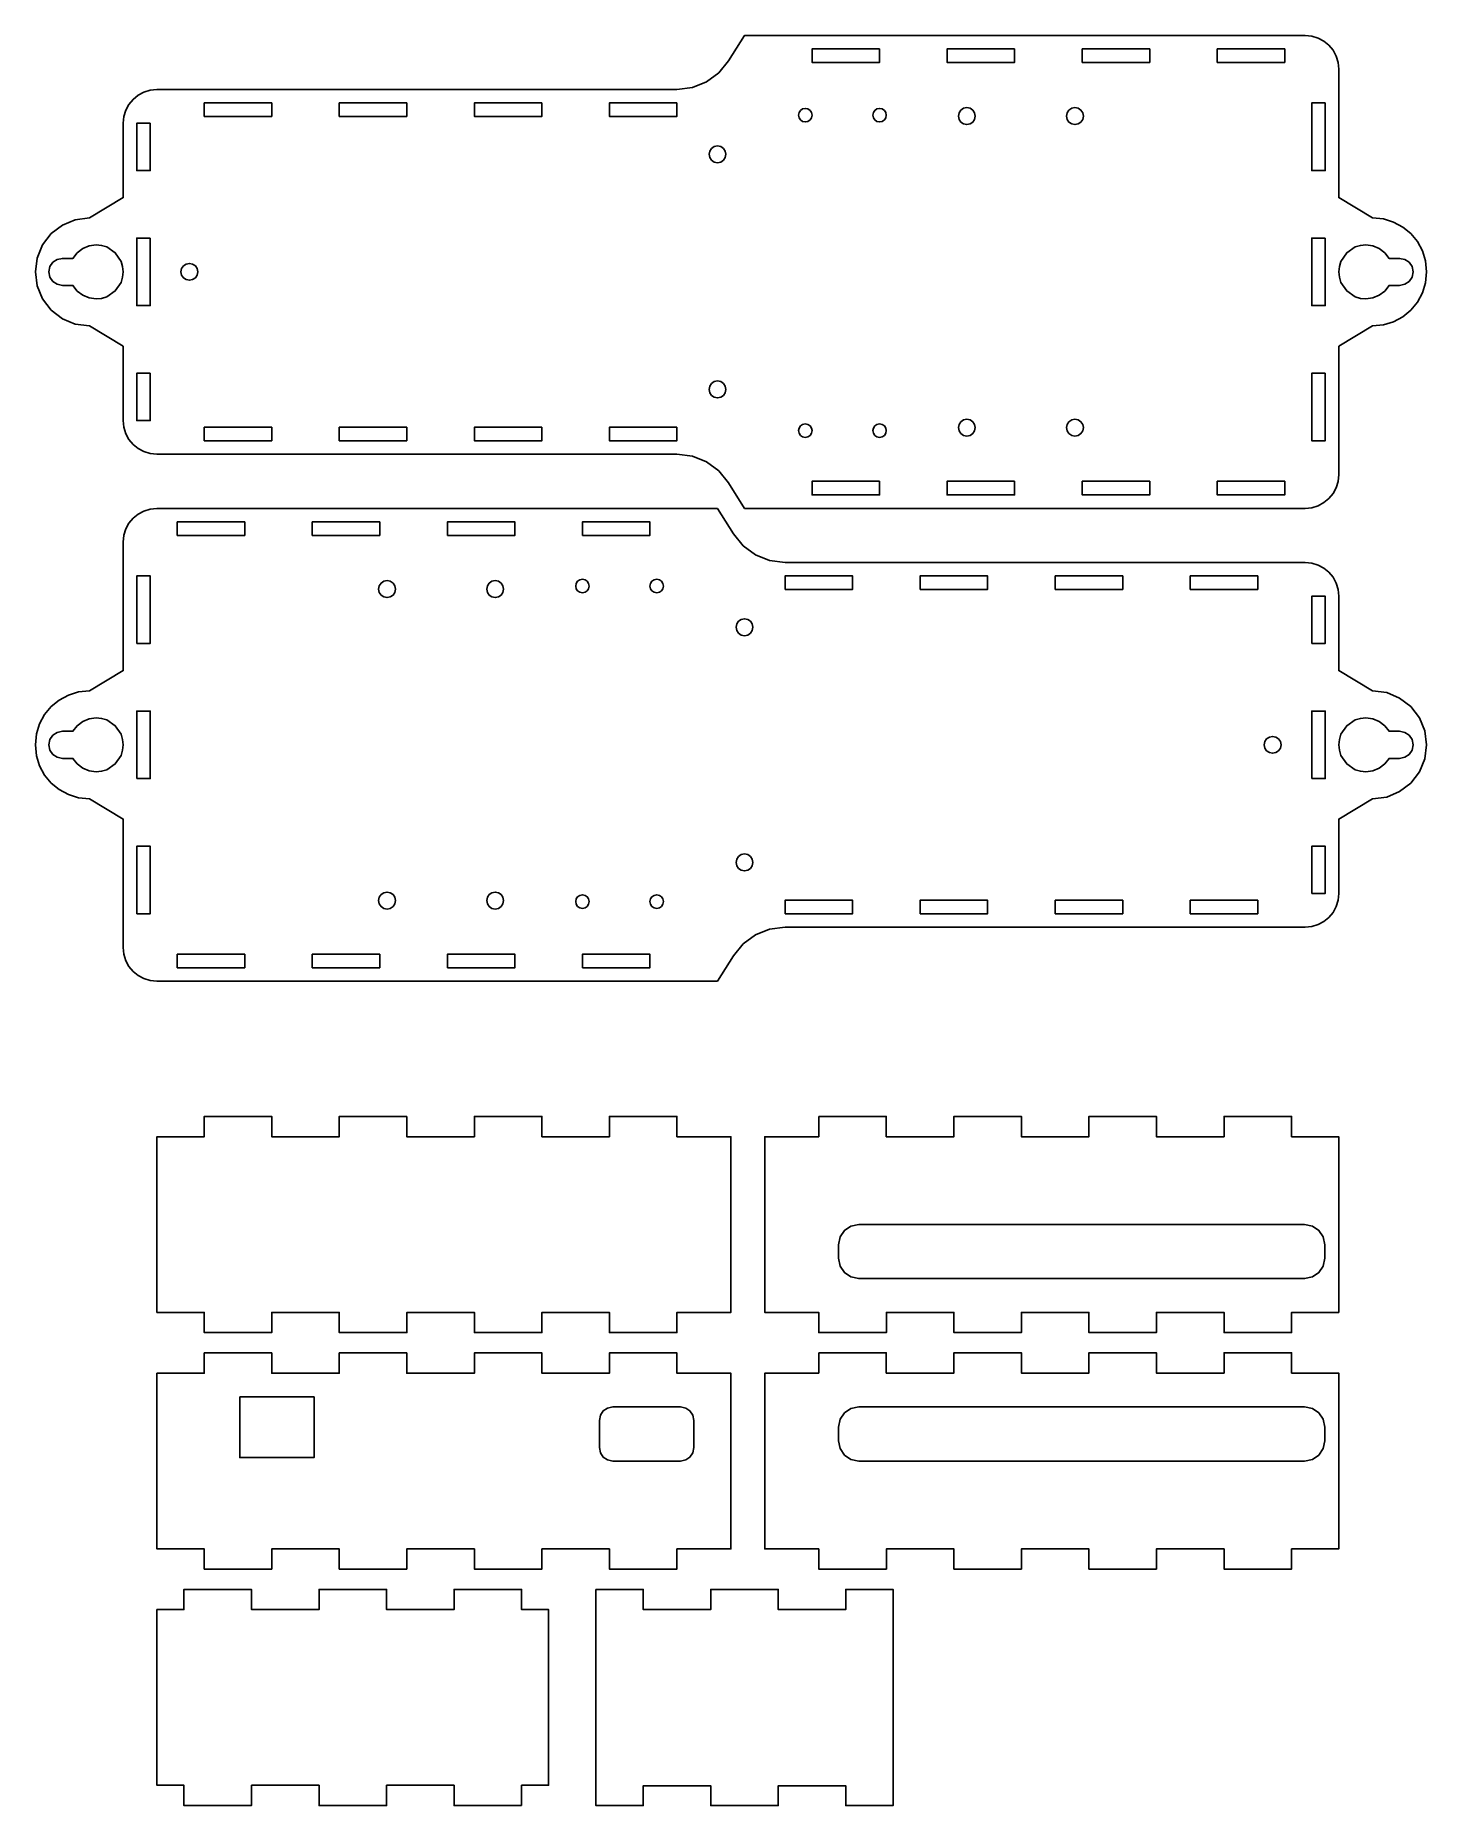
# Model space of a CAD drawing. Header units: millimetres. Extents: x 2 to 208, y 30 to 292.
import ezdxf

# ---------------------------------------------------------------- set-up
doc = ezdxf.new("R2010")
doc.units = ezdxf.units.MM
doc.layers.get('0').update_dxf_attribs({"linetype": 'CONTINUOUS'})

msp = doc.modelspace()

# ---------------------------------------------------------------- linework, layer by layer
at = {"color": 2}
for points in [[(208.00005, 257.000073), (207.837524, 258.612361), (207.371377, 260.114051), (206.633781, 261.472973), (205.656905, 262.656957), (204.472921, 263.633833), (203.113998, 264.371429), (201.612307, 264.837576), (200.00002, 265.000103), (195, 268.000001), (195.00032, 286.99979), (194.898767, 288.007525), (194.607432, 288.946133), (194.146424, 289.795506), (193.535852, 290.535533), (192.795826, 291.146105), (191.946454, 291.607113), (191.007846, 291.898448), (190.00011, 292), (162.00027, 292), (107, 292), (104.65028, 288.24002), (103.196873, 286.464719), (101.373426, 285.130833), (99.275862, 284.291529), (97.000106, 283.99997), (20.000145, 283.99997), (18.992408, 283.89842), (18.053798, 283.607086), (17.204424, 283.146078), (16.464396, 282.535506), (15.853822, 281.795479), (15.392813, 280.946106), (15.101477, 280.007496), (14.999925, 278.99976), (15, 268.000001), (10.000234, 265.000103), (7.912843, 264.723137), (6.000154, 263.928199), (4.355441, 262.669143), (3.071975, 260.999823), (2.268121, 259.053664), (2.00017, 256.999808), (2.268121, 254.945952), (3.071975, 252.999793), (4.355513, 251.330627), (6.000246, 250.071718), (7.912908, 249.276909), (10.000234, 249.000043), (15, 246.000001), (14.999925, 234.999863), (15.101477, 233.992127), (15.392813, 233.053517), (15.853822, 232.204144), (16.464396, 231.464117), (17.204424, 230.853545), (18.053798, 230.392537), (18.992408, 230.101203), (20.000145, 229.999653), (97.000106, 229.999653), (99.275803, 229.708193), (101.373343, 228.869013), (103.196808, 227.535268), (104.65028, 225.760113), (107, 221.999623), (149.99996, 221.999623), (190.00011, 221.999623), (191.007846, 222.101175), (191.946454, 222.39251), (192.795826, 222.853518), (193.535852, 223.46409), (194.146424, 224.204117), (194.607432, 225.05349), (194.898767, 225.992098), (195.00032, 226.999833), (195, 246.000001), (200.00004, 249.000043), (201.612327, 249.162575), (203.114018, 249.628724), (204.472941, 250.366321), (205.656925, 251.343195), (206.633801, 252.527177), (207.371397, 253.886098), (207.837544, 255.387786), (208.00007, 257.000073)], [(127.00033, 289.9996), (127.00033, 287.99973), (116.99991, 287.99973), (116.99991, 289.9996)], [(147.00015, 289.9996), (147.00015, 287.99973), (137.00024, 287.99973), (137.00024, 289.9996)], [(166.99997, 289.9996), (166.99997, 287.99973), (157.00006, 287.99973), (157.00006, 289.9996)], [(187.0003, 289.9996), (187.0003, 287.99973), (177.00039, 287.99973), (177.00039, 289.9996)], [(37.000135, 281.99906), (37.000135, 280.00073), (27.000235, 280.00073), (27.000235, 281.99906)], [(56.999957, 281.99906), (56.999957, 280.00073), (47.000047, 280.00073), (47.000047, 281.99906)], [(77.000287, 281.99906), (77.000287, 280.00073), (67.000387, 280.00073), (67.000387, 281.99906)], [(97.000106, 281.99906), (97.000106, 280.00073), (87.000197, 280.00073), (87.000197, 281.99906)], [(116.99991, 280.19968), (116.92131, 279.810472), (116.707011, 279.49264), (116.389177, 279.278345), (115.99997, 279.19975), (115.610763, 279.278345), (115.292929, 279.49264), (115.07863, 279.810472), (115.00003, 280.19968), (115.078625, 280.588891), (115.292921, 280.906727), (115.610757, 281.121024), (115.99997, 281.19962), (116.389183, 281.121024), (116.707019, 280.906727), (116.921315, 280.588891), (116.99991, 280.19968)], [(128.00027, 280.2002), (127.921822, 279.810825), (127.707559, 279.492823), (127.389666, 279.278398), (127.00033, 279.19975), (126.610994, 279.278398), (126.293101, 279.492823), (126.078838, 279.810825), (126.00039, 280.2002), (126.078985, 280.589411), (126.293281, 280.907247), (126.611117, 281.121544), (127.00033, 281.20014), (127.389543, 281.121544), (127.707379, 280.907247), (127.921675, 280.589411), (128.00027, 280.2002)], [(141.17001, 280.05499), (141.071788, 279.568405), (140.803893, 279.171056), (140.406543, 278.903162), (139.91996, 278.80494), (139.433377, 278.903162), (139.036027, 279.171056), (138.768132, 279.568405), (138.66991, 280.05499), (138.768132, 280.541575), (139.036027, 280.938924), (139.433377, 281.206818), (139.91996, 281.30504), (140.406543, 281.206818), (140.803893, 280.938924), (141.071788, 280.541575), (141.17001, 280.05499)], [(157.18041, 280.05499), (157.082188, 279.568403), (156.814291, 279.171053), (156.416939, 278.903159), (155.93035, 278.80494), (155.443767, 278.903162), (155.046417, 279.171056), (154.778522, 279.568405), (154.6803, 280.05499), (154.778522, 280.541575), (155.046418, 280.938924), (155.443767, 281.206818), (155.93035, 281.30504), (156.416939, 281.206821), (156.814291, 280.938927), (157.082188, 280.541577), (157.18041, 280.05499)], [(192.99993, 282.00009), (192.99993, 271.999676), (191.00005, 271.999676), (191.00005, 282.00009)], [(19.000205, 278.99976), (19.000205, 271.999676), (17.000325, 271.999676), (17.000325, 278.99976)], [(104.2503, 274.400053), (104.152078, 273.913468), (103.884182, 273.516119), (103.486833, 273.248225), (103.00025, 273.150003), (102.513661, 273.248222), (102.116309, 273.516116), (101.848412, 273.913466), (101.75019, 274.400053), (101.848412, 274.88664), (102.116309, 275.28399), (102.513661, 275.551884), (103.00025, 275.650103), (103.486833, 275.551881), (103.884182, 275.283987), (104.152078, 274.886638), (104.2503, 274.400053)], [(14.999925, 257.000073), (14.918715, 256.193924), (14.685691, 255.443063), (13.82854, 254.171553), (12.557143, 253.314233), (11.806314, 253.08111), (11.000175, 252.999793), (9.959496, 253.140262), (9.006183, 253.538259), (8.186481, 254.166993), (7.546635, 254.999673), (5.999965, 254.999673), (5.221417, 255.156918), (4.585688, 255.585643), (4.157128, 256.221483), (4.000085, 257.000073), (4.157278, 257.778496), (4.585872, 258.414167), (5.221543, 258.842761), (5.999965, 258.999953), (7.546635, 258.999953), (8.186483, 259.832624), (9.006185, 260.461345), (9.959497, 260.859338), (11.000175, 260.999823), (11.806242, 260.91852), (12.557015, 260.685437), (13.828352, 259.82825), (14.685539, 258.556913), (14.918622, 257.80614), (14.999925, 257.000073)], [(19.000205, 261.999763), (19.000205, 251.999863), (17.000325, 251.999863), (17.000325, 261.999763)], [(192.99993, 261.999763), (192.99993, 251.999863), (191.00005, 251.999863), (191.00005, 261.999763)], [(206.00017, 257.000073), (205.842977, 256.22165), (205.414384, 255.585979), (204.778714, 255.157385), (204.00029, 255.000193), (202.45413, 255.000193), (201.814193, 254.167427), (200.994364, 253.538668), (200.040905, 253.140701), (199.00008, 253.000313), (198.19401, 253.081614), (197.443235, 253.314698), (196.171893, 254.171886), (195.314704, 255.443228), (195.081621, 256.194003), (195.00032, 257.000073), (195.081623, 257.806141), (195.314708, 258.556915), (196.171896, 259.828254), (197.443236, 260.685439), (198.194011, 260.918522), (199.00008, 260.999823), (200.040698, 260.859449), (200.993985, 260.461579), (201.813705, 259.832991), (202.45362, 259.000463), (204.00029, 259.000463), (204.00029, 258.999953), (204.778714, 258.842761), (205.414384, 258.414167), (205.842977, 257.778496), (206.00017, 257.000073)], [(26.049905, 257.000073), (25.951738, 256.513609), (25.683972, 256.116313), (25.286788, 255.848383), (24.800365, 255.750013), (24.313778, 255.848236), (23.916428, 256.116133), (23.648534, 256.513485), (23.550315, 257.000073), (23.648537, 257.486658), (23.916431, 257.884007), (24.31378, 258.151901), (24.800365, 258.250123), (25.286786, 258.151754), (25.683969, 257.883826), (25.951735, 257.486534), (26.049905, 257.000073)], [(19.000205, 241.999953), (19.000205, 234.999863), (17.000325, 234.999863), (17.000325, 241.999953)], [(192.99993, 241.999953), (192.99993, 232.000043), (191.00005, 232.000043), (191.00005, 241.999953)], [(104.2503, 239.600103), (104.15208, 239.113515), (103.884186, 238.716163), (103.486837, 238.448266), (103.00025, 238.350043), (102.513661, 238.448263), (102.116309, 238.71616), (101.848412, 239.113513), (101.75019, 239.600103), (101.848562, 240.086523), (102.116492, 240.483704), (102.513787, 240.751467), (103.00025, 240.849633), (103.486708, 240.751464), (103.883999, 240.4837), (104.151928, 240.086521), (104.2503, 239.600103)], [(37.000135, 233.998893), (37.000135, 232.001083), (27.000235, 232.001083), (27.000235, 233.998893)], [(56.999957, 233.998893), (56.999957, 232.001083), (47.000047, 232.001083), (47.000047, 233.998893)], [(77.000287, 233.998893), (77.000287, 232.001083), (67.000387, 232.001083), (67.000387, 233.998893)], [(97.000106, 233.998893), (97.000106, 232.001083), (87.000197, 232.001083), (87.000197, 233.998893)], [(116.99991, 233.500213), (116.921462, 233.110835), (116.707199, 232.79283), (116.389306, 232.578402), (115.99997, 232.499753), (115.610634, 232.578402), (115.292741, 232.79283), (115.078478, 233.110835), (115.00003, 233.500213), (115.078625, 233.889424), (115.292921, 234.20726), (115.610757, 234.421557), (115.99997, 234.500153), (116.389183, 234.421557), (116.707019, 234.20726), (116.921315, 233.889424), (116.99991, 233.500213)], [(128.00027, 233.499693), (127.921675, 233.110482), (127.707379, 232.792646), (127.389543, 232.578349), (127.00033, 232.499753), (126.611117, 232.578349), (126.293281, 232.792646), (126.078985, 233.110482), (126.00039, 233.499693), (126.078838, 233.889071), (126.293101, 234.207076), (126.610994, 234.421504), (127.00033, 234.500153), (127.389666, 234.421504), (127.707559, 234.207076), (127.921822, 233.889071), (128.00027, 233.499693)], [(141.17001, 233.944633), (141.07179, 233.458045), (140.803896, 233.060693), (140.406547, 232.792796), (139.91996, 232.694573), (139.433373, 232.792796), (139.036024, 233.060693), (138.76813, 233.458045), (138.66991, 233.944633), (138.768132, 234.431218), (139.036027, 234.828567), (139.433377, 235.096461), (139.91996, 235.194683), (140.406543, 235.096461), (140.803893, 234.828567), (141.071788, 234.431218), (141.17001, 233.944633)], [(157.17989, 233.944633), (157.081668, 233.458043), (156.813771, 233.060689), (156.416419, 232.792793), (155.92983, 232.694573), (155.443243, 232.792796), (155.045894, 233.060693), (154.778, 233.458045), (154.67978, 233.944633), (154.778002, 234.431218), (155.045898, 234.828567), (155.443247, 235.096461), (155.92983, 235.194683), (156.416419, 235.096464), (156.813771, 234.82857), (157.081668, 234.43122), (157.17989, 233.944633)], [(127.00033, 225.999893), (127.00033, 224.000013), (116.99991, 224.000013), (116.99991, 225.999893)], [(147.00015, 225.999893), (147.00015, 224.000013), (137.00024, 224.000013), (137.00024, 225.999893)], [(166.99997, 225.999893), (166.99997, 224.000013), (157.00006, 224.000013), (157.00006, 225.999893)], [(187.0003, 225.999893), (187.0003, 224.000013), (177.00039, 224.000013), (177.00039, 225.999893)], [(2, 187), (2.162527, 185.387713), (2.628674, 183.886022), (3.36627, 182.527099), (4.343145, 181.343115), (5.527129, 180.366239), (6.886051, 179.628643), (8.387741, 179.162496), (10.000028, 178.99997), (15, 176), (14.999722, 157.00028), (15.101274, 155.992544), (15.392609, 155.053936), (15.853617, 154.204564), (16.46419, 153.464538), (17.204217, 152.853966), (18.05359, 152.392958), (18.992199, 152.101623), (19.999934, 152.00007), (47.999775, 152.00007), (103.00004, 152.00007), (105.34976, 155.76005), (106.803167, 157.535353), (108.626615, 158.869239), (110.72418, 159.708543), (112.99994, 160.0001), (189.99989, 160.0001), (191.007626, 160.10165), (191.946236, 160.392984), (192.795609, 160.853991), (193.535638, 161.464564), (194.146211, 162.204591), (194.607221, 163.053965), (194.898557, 163.992574), (195.00011, 165.00031), (195, 176), (199.9998, 178.99997), (202.087191, 179.276937), (203.99988, 180.071876), (205.644594, 181.330932), (206.92806, 183.00025), (207.731912, 184.94641), (207.999862, 187.000265), (207.731912, 189.05412), (206.92806, 191.00028), (205.64452, 192.669452), (203.999786, 193.928362), (202.087125, 194.723169), (199.9998, 195.00003), (195, 198.000003), (195.00011, 209.000218), (194.898557, 210.007954), (194.607221, 210.946564), (194.146211, 211.795937), (193.535638, 212.535964), (192.795609, 213.146536), (191.946236, 213.607544), (191.007626, 213.898878), (189.99989, 214.000428), (112.99994, 214.000428), (110.724239, 214.291887), (108.626697, 215.131066), (106.803232, 216.464812), (105.34976, 218.239968), (103.00004, 222.000458), (60.000083, 222.000458), (19.999934, 222.000458), (18.992199, 221.898907), (18.05359, 221.607572), (17.204217, 221.146564), (16.46419, 220.535992), (15.853617, 219.795964), (15.392609, 218.946592), (15.101274, 218.007983), (14.999722, 217.000248), (15, 198.000003), (10.000028, 195.00003), (8.387741, 194.837498), (6.886051, 194.371349), (5.527129, 193.633752), (4.343146, 192.656878), (3.366271, 191.472895), (2.628674, 190.113975), (2.162527, 188.612287), (2, 187)], [(22.999751, 218.000188), (22.999751, 220.000068), (32.999657, 220.000068), (32.999657, 218.000188)], [(43.00008, 218.000188), (43.00008, 220.000068), (52.999989, 220.000068), (52.999989, 218.000188)], [(62.999893, 218.000188), (62.999893, 220.000068), (72.999803, 220.000068), (72.999803, 218.000188)], [(82.999713, 218.000188), (82.999713, 220.000068), (93.000133, 220.000068), (93.000133, 218.000188)], [(17.000117, 202.000128), (17.000117, 212.000038), (18.999995, 212.000038), (18.999995, 202.000128)], [(52.820153, 210.055448), (52.918373, 210.542038), (53.186269, 210.939391), (53.583623, 211.207288), (54.070213, 211.305508), (54.5568, 211.207285), (54.95415, 210.939388), (55.222044, 210.542036), (55.320263, 210.055448), (55.222041, 209.568863), (54.954147, 209.171514), (54.556798, 208.90362), (54.070213, 208.805398), (53.583625, 208.903617), (53.186273, 209.171511), (52.918376, 209.568861), (52.820153, 210.055448)], [(68.830033, 210.055448), (68.928252, 210.542036), (69.196146, 210.939388), (69.593496, 211.207285), (70.080083, 211.305508), (70.56667, 211.207285), (70.96402, 210.939388), (71.231914, 210.542036), (71.330133, 210.055448), (71.231911, 209.568863), (70.964017, 209.171514), (70.566668, 208.90362), (70.080083, 208.805398), (69.593498, 208.90362), (69.196149, 209.171514), (68.928255, 209.568863), (68.830033, 210.055448)], [(81.999773, 210.500388), (82.078369, 210.889599), (82.292666, 211.207435), (82.610502, 211.421732), (82.999713, 211.500328), (83.388924, 211.421732), (83.70676, 211.207435), (83.921057, 210.889599), (83.999653, 210.500388), (83.921207, 210.11101), (83.706944, 209.793005), (83.38905, 209.578577), (82.999713, 209.499928), (82.610376, 209.578577), (82.292482, 209.793005), (82.078219, 210.11101), (81.999773, 210.500388)], [(93.000133, 210.499868), (93.078579, 210.889246), (93.292842, 211.207251), (93.610736, 211.421679), (94.000073, 211.500328), (94.38941, 211.421679), (94.707304, 211.207251), (94.921567, 210.889246), (95.000013, 210.499868), (94.921417, 210.110657), (94.70712, 209.792821), (94.389284, 209.578524), (94.000073, 209.499928), (93.610862, 209.578524), (93.293026, 209.792821), (93.078729, 210.110657), (93.000133, 210.499868)], [(112.99994, 210.001188), (112.99994, 211.998998), (122.99985, 211.998998), (122.99985, 210.001188)], [(132.99976, 210.001188), (132.99976, 211.998998), (142.99966, 211.998998), (142.99966, 210.001188)], [(153.00009, 210.001188), (153.00009, 211.998998), (162.99999, 211.998998), (162.99999, 210.001188)], [(172.9999, 210.001188), (172.9999, 211.998998), (182.9998, 211.998998), (182.9998, 210.001188)], [(190.99983, 202.000128), (190.99983, 209.000218), (192.99971, 209.000218), (192.99971, 202.000128)], [(105.74974, 204.399978), (105.84796, 204.886566), (106.115854, 205.283918), (106.513203, 205.551815), (106.99979, 205.650038), (107.486379, 205.551818), (107.883731, 205.283921), (108.151628, 204.886568), (108.24985, 204.399978), (108.151478, 203.913558), (107.883548, 203.516377), (107.486253, 203.248614), (106.99979, 203.150448), (106.513332, 203.248617), (106.116041, 203.51638), (105.848112, 203.91356), (105.74974, 204.399978)], [(17.000117, 182.00031), (17.000117, 192.00022), (18.999995, 192.00022), (18.999995, 182.00031)], [(190.99983, 182.00031), (190.99983, 192.00022), (192.99971, 192.00022), (192.99971, 182.00031)], [(3.999878, 187), (4.15707, 187.77842), (4.585664, 188.41409), (5.221334, 188.842685), (5.999756, 188.99988), (7.545915, 188.99988), (8.185854, 189.832644), (9.005685, 190.461404), (9.959143, 190.859371), (10.999966, 190.99976), (11.806035, 190.918459), (12.55681, 190.685376), (13.82815, 189.828188), (14.685338, 188.556845), (14.918421, 187.80607), (14.999722, 187), (14.918419, 186.193931), (14.685335, 185.443157), (13.828147, 184.171818), (12.556808, 183.314632), (11.806034, 183.08155), (10.999966, 183.00025), (9.959352, 183.140794), (9.006067, 183.538646), (8.186347, 184.167141), (7.546431, 184.99961), (5.999756, 184.99961), (5.999756, 185.00012), (5.221334, 185.157315), (4.585664, 185.58591), (4.15707, 186.22158), (3.999878, 187)], [(195.00011, 187), (195.081322, 187.806149), (195.314346, 188.557009), (196.171498, 189.828519), (197.442893, 190.685839), (198.193722, 190.918962), (198.99986, 191.00028), (200.040538, 190.859685), (200.993851, 190.461703), (201.813554, 189.833039), (202.4534, 189.0004), (204.00007, 189.0004), (204.778619, 188.843154), (205.414348, 188.414429), (205.842907, 187.77859), (205.99995, 187), (205.842757, 186.221576), (205.414164, 185.585906), (204.778494, 185.157313), (204.00007, 185.00012), (202.4534, 185.00012), (201.813554, 184.16745), (200.993851, 183.538729), (200.040538, 183.140735), (198.99986, 183.00025), (198.193794, 183.081553), (197.443022, 183.314638), (196.171685, 184.171825), (195.314498, 185.443162), (195.081413, 186.193934), (195.00011, 187)], [(183.95013, 187), (184.048299, 187.486465), (184.316064, 187.883761), (184.713247, 188.151692), (185.19967, 188.25006), (185.686257, 188.151838), (186.083606, 187.883941), (186.3515, 187.486589), (186.44972, 187), (186.351498, 186.513417), (186.083602, 186.116067), (185.686253, 185.848172), (185.19967, 185.74995), (184.713247, 185.848316), (184.316064, 186.116244), (184.048299, 186.513537), (183.95013, 187)], [(17.000117, 161.99998), (17.000117, 172.0004), (18.999995, 172.0004), (18.999995, 161.99998)], [(105.74974, 169.60003), (105.847962, 170.086613), (106.115858, 170.483962), (106.513207, 170.751858), (106.99979, 170.85008), (107.486379, 170.75186), (107.883731, 170.483966), (108.151628, 170.086617), (108.24985, 169.60003), (108.151628, 169.113443), (107.883731, 168.716094), (107.486379, 168.4482), (106.99979, 168.34998), (106.513207, 168.448202), (106.115858, 168.716097), (105.847962, 169.113447), (105.74974, 169.60003)], [(190.99983, 165.00031), (190.99983, 172.0004), (192.99971, 172.0004), (192.99971, 165.00031)], [(52.819636, 163.94508), (52.917858, 164.431667), (53.185755, 164.829016), (53.583106, 165.09691), (54.069693, 165.19513), (54.556278, 165.096908), (54.953627, 164.829013), (55.221521, 164.431663), (55.319743, 163.94508), (55.221521, 163.458497), (54.953627, 163.061148), (54.556278, 162.793252), (54.069693, 162.69503), (53.583106, 162.79325), (53.185755, 163.061144), (52.917858, 163.458493), (52.819636, 163.94508)], [(68.830033, 163.94508), (68.928255, 164.431663), (69.196149, 164.829013), (69.593498, 165.096908), (70.080083, 165.19513), (70.566668, 165.096908), (70.964017, 164.829013), (71.231911, 164.431663), (71.330133, 163.94508), (71.231911, 163.458497), (70.964017, 163.061148), (70.566668, 162.793252), (70.080083, 162.69503), (69.593498, 162.793252), (69.196149, 163.061148), (68.928255, 163.458497), (68.830033, 163.94508)], [(81.999773, 163.79987), (82.078222, 164.189247), (82.292486, 164.507249), (82.610378, 164.721674), (82.999713, 164.80032), (83.389048, 164.721674), (83.70694, 164.507249), (83.921204, 164.189247), (83.999653, 163.79987), (83.921057, 163.410657), (83.70676, 163.092821), (83.388924, 162.878525), (82.999713, 162.79993), (82.610502, 162.878525), (82.292666, 163.092821), (82.078369, 163.410657), (81.999773, 163.79987)], [(93.000133, 163.80039), (93.078732, 164.189597), (93.29303, 164.50743), (93.610864, 164.721726), (94.000073, 164.80032), (94.389282, 164.721726), (94.707116, 164.50743), (94.921414, 164.189597), (95.000013, 163.80039), (94.921417, 163.411177), (94.70712, 163.093341), (94.389284, 162.879045), (94.000073, 162.80045), (93.610862, 162.879045), (93.293026, 163.093341), (93.078729, 163.411177), (93.000133, 163.80039)], [(112.99994, 162.00101), (112.99994, 163.99934), (122.99985, 163.99934), (122.99985, 162.00101)], [(132.99976, 162.00101), (132.99976, 163.99934), (142.99966, 163.99934), (142.99966, 162.00101)], [(153.00009, 162.00101), (153.00009, 163.99934), (162.99999, 163.99934), (162.99999, 162.00101)], [(172.9999, 162.00101), (172.9999, 163.99934), (182.9998, 163.99934), (182.9998, 162.00101)], [(22.999751, 154.00047), (22.999751, 156.00034), (32.999657, 156.00034), (32.999657, 154.00047)], [(43.00008, 154.00047), (43.00008, 156.00034), (52.999989, 156.00034), (52.999989, 154.00047)], [(62.999893, 154.00047), (62.999893, 156.00034), (72.999803, 156.00034), (72.999803, 154.00047)], [(82.999713, 154.00047), (82.999713, 156.00034), (93.000133, 156.00034), (93.000133, 154.00047)], [(56.999809, 132.00188), (46.999902, 132.00088), (46.999902, 129), (36.999996, 129), (36.999996, 132.00033), (27.000089, 132.00033), (27.000089, 129), (20, 129), (20, 102.99693), (27.000089, 102.99693), (27.000089, 100.00125), (36.999996, 100.00125), (36.999996, 102.99642), (36.999996, 103.00042), (47.000419, 103.00042), (47.000419, 100.00112), (57.000325, 100.00112), (57.000325, 102.9999), (67.000232, 102.9999), (67.000232, 100.00112), (77.000138, 100.00112), (77.000138, 102.9999), (87.000045, 102.9999), (87.000045, 100.0006), (96.999951, 100.0006), (96.999951, 102.999), (104.99585, 102.999), (104.99985, 103.001), (104.99985, 129.00051), (96.999951, 129), (96.999951, 132.00136), (87.000045, 132.00188), (87.000045, 129.00206), (77.000138, 129.00206), (77.000138, 132.00188), (67.000232, 132.00188), (67.000232, 129.00103), (56.999809, 129.00103)], [(118.00055, 132.00136), (118.00055, 129.00517), (110, 129), (110, 103.00003), (118.00055, 103.00103), (118.00055, 100.00121), (128.00046, 100.00021), (128.00046, 102.999), (138.00036, 102.999), (138.00036, 100.00022), (148.00027, 100.00022), (148.00027, 103.00003), (158.00069, 103.00003), (158.00069, 100.00022), (168.0006, 100.00022), (168.0006, 103.00003), (178.0005, 103.00003), (178.0005, 100.00022), (187.99989, 100.00022), (187.99989, 103.00003), (194.99998, 103.00003), (194.99998, 129.0031), (187.99989, 129.0031), (187.99989, 132.00033), (177.99999, 132.00033), (177.99999, 129), (168.00008, 129), (168.00008, 132.00085), (158.00017, 132.00085), (158.00017, 129), (147.99975, 129), (147.99975, 132.00085), (137.99985, 132.00085), (137.99985, 129), (127.99994, 129), (127.99994, 132.00136)], [(123.92835, 116.00182), (189.92846, 116.00182), (191.098338, 115.766737), (192.05162, 115.124905), (192.693277, 114.171448), (192.92828, 113.00149), (192.92828, 111.00161), (192.693277, 109.831733), (192.05162, 108.878455), (191.098338, 108.236802), (189.92846, 108.0018), (123.92835, 108.0018), (122.758473, 108.236802), (121.805195, 108.878455), (121.163542, 109.831733), (120.92854, 111.00161), (120.92854, 113.00149), (121.163542, 114.171448), (121.805195, 115.124905), (122.758473, 115.766737), (123.92835, 116.00182)], [(27.000001, 97.00001), (27.000001, 93.99864), (19.999912, 93.99864), (19.999912, 67.99558), (27.000001, 67.99558), (27.000001, 64.99938), (36.999908, 64.99938), (36.999908, 67.99558), (46.999814, 67.99558), (46.999814, 64.99938), (56.999721, 64.99938), (56.999721, 67.99558), (67.000144, 67.99558), (67.000144, 64.99938), (77.00005, 64.99886), (77.00005, 67.99661), (86.999957, 67.99661), (86.999957, 64.99886), (96.999863, 64.99834), (96.999863, 67.99403), (104.99989, 67.99903), (104.99989, 93.999), (96.999863, 93.998), (96.999863, 96.99937), (86.999957, 96.99937), (86.999957, 93.99904), (77.00005, 93.99904), (77.00005, 96.99989), (67.000144, 96.99989), (67.000144, 93.99904), (57.000237, 93.99904), (57.000237, 96.99989), (46.999814, 96.99989), (46.999814, 93.99852), (36.999908, 93.99852), (36.999908, 96.99989)], [(118.00055, 97.01533), (118.00055, 94.00467), (110, 94.00001), (110, 68.00005), (118.00055, 68.00105), (118.00055, 65.01519), (128.00046, 65.01419), (128.00046, 67.99902), (138.00036, 67.99902), (138.00036, 65.01419), (148.00027, 65.01419), (148.00027, 68.00005), (158.00069, 68.00005), (158.00069, 65.01419), (168.0006, 65.01419), (168.0006, 68.00005), (178.0005, 68.00005), (178.0005, 65.01419), (187.99989, 65.01419), (187.99989, 68.00005), (194.99998, 68.00005), (194.99998, 94.00311), (187.99989, 94.00311), (187.99989, 97.0143), (177.99999, 97.0143), (177.99999, 94.01397), (168.00008, 94.01397), (168.00008, 97.01482), (158.00017, 97.01482), (158.00017, 94.01397), (147.99975, 94.01397), (147.99975, 97.01482), (137.99985, 97.01482), (137.99985, 94.01397), (127.99994, 94.01397), (127.99994, 97.01533)], [(32.259629, 90.4986), (43.259991, 90.4986), (43.259991, 81.49811), (32.259629, 81.49811)], [(87.509486, 88.99843), (97.509909, 88.99843), (98.289824, 88.841761), (98.925345, 88.41399), (99.353118, 87.778469), (99.509787, 86.99855), (99.509787, 82.99828), (99.353118, 82.218365), (98.925345, 81.582844), (98.289824, 81.15507), (97.509909, 80.9984), (87.509486, 80.9984), (86.729571, 81.15507), (86.09405, 81.582844), (85.666277, 82.218365), (85.509608, 82.99828), (85.509608, 86.99855), (85.666277, 87.778469), (86.09405, 88.41399), (86.729571, 88.841761), (87.509486, 88.99843)], [(123.92835, 89.00135), (189.92846, 89.00135), (191.098338, 88.766267), (192.05162, 88.124435), (192.693277, 87.170978), (192.92828, 86.00102), (192.92828, 84.00114), (192.693277, 82.831262), (192.05162, 81.87798), (191.098338, 81.236323), (189.92846, 81.00132), (123.92835, 81.00132), (122.758473, 81.236323), (121.805195, 81.87798), (121.163542, 82.831262), (120.92854, 84.00114), (120.92854, 86.00102), (121.163542, 87.170978), (121.805195, 88.124435), (122.758473, 88.766267), (123.92835, 89.00135)], [(73.999837, 30.00001), (74.000041, 32.99953), (77.999671, 32.99953), (77.999671, 58.99949), (74.000041, 58.99949), (73.999837, 62.00001), (63.999417, 62.00001), (63.999621, 59.00001), (53.999721, 59.00001), (53.999517, 62.00001), (43.999617, 62.00001), (43.999821, 59.00001), (33.999911, 59.00001), (33.999707, 62.00001), (23.999797, 62.00001), (24.000001, 59.00001), (19.999671, 59.00001), (19.999671, 32.99953), (24.000001, 32.99953), (23.999797, 30.00001), (33.999707, 30.00001), (33.999911, 32.99953), (43.999821, 32.99953), (43.999617, 30.00001), (53.999517, 30.00001), (53.999721, 32.99953), (63.999621, 32.99953), (63.999417, 30.00001)], [(85.000002, 62.00053), (85.000002, 62.00001), (85.000002, 30.00042), (92.000091, 30.00042), (92.000091, 32.9284), (102, 32.9284), (102, 30.00042), (111.9999, 30.00042), (111.9999, 32.9284), (121.99981, 32.9284), (121.99981, 30.00042), (128.9999, 30.00042), (128.9999, 62.00001), (128.9999, 62.00053), (121.99981, 62.00053), (121.99981, 59.0002), (111.9999, 59.0002), (111.9999, 62.00053), (102, 62.00053), (102, 59.0002), (92.000091, 59.0002), (92.000091, 62.00053)]]:
    msp.add_lwpolyline(points, close=True, dxfattribs=at)

doc.saveas('drawing.dxf')
